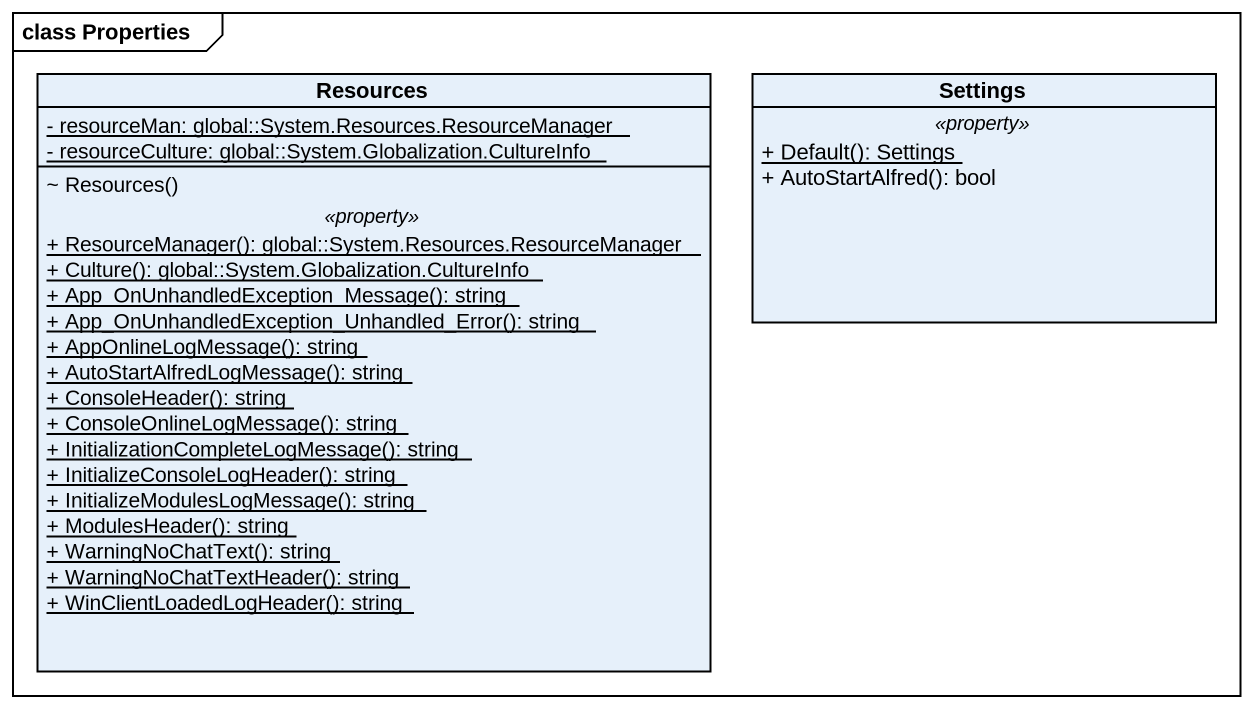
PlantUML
@startuml
mainframe class Properties
hide circle
hide empty members
skinparam classAttributeIconSize 0
class Resources {
  {static} - resourceMan: global::System.Resources.ResourceManager
  {static} - resourceCulture: global::System.Globalization.CultureInfo
  --
  ~ Resources()
  .. <<property>> ..
  {static} + ResourceManager(): global::System.Resources.ResourceManager
  {static} + Culture(): global::System.Globalization.CultureInfo
  {static} + App_OnUnhandledException_Message(): string
  {static} + App_OnUnhandledException_Unhandled_Error(): string
  {static} + AppOnlineLogMessage(): string
  {static} + AutoStartAlfredLogMessage(): string
  {static} + ConsoleHeader(): string
  {static} + ConsoleOnlineLogMessage(): string
  {static} + InitializationCompleteLogMessage(): string
  {static} + InitializeConsoleLogHeader(): string
  {static} + InitializeModulesLogMessage(): string
  {static} + ModulesHeader(): string
  {static} + WarningNoChatText(): string
  {static} + WarningNoChatTextHeader(): string
  {static} + WinClientLoadedLogHeader(): string
}
class Settings {
  .. <<property>> ..
  {static} + Default(): Settings
  + AutoStartAlfred(): bool
}
@enduml
